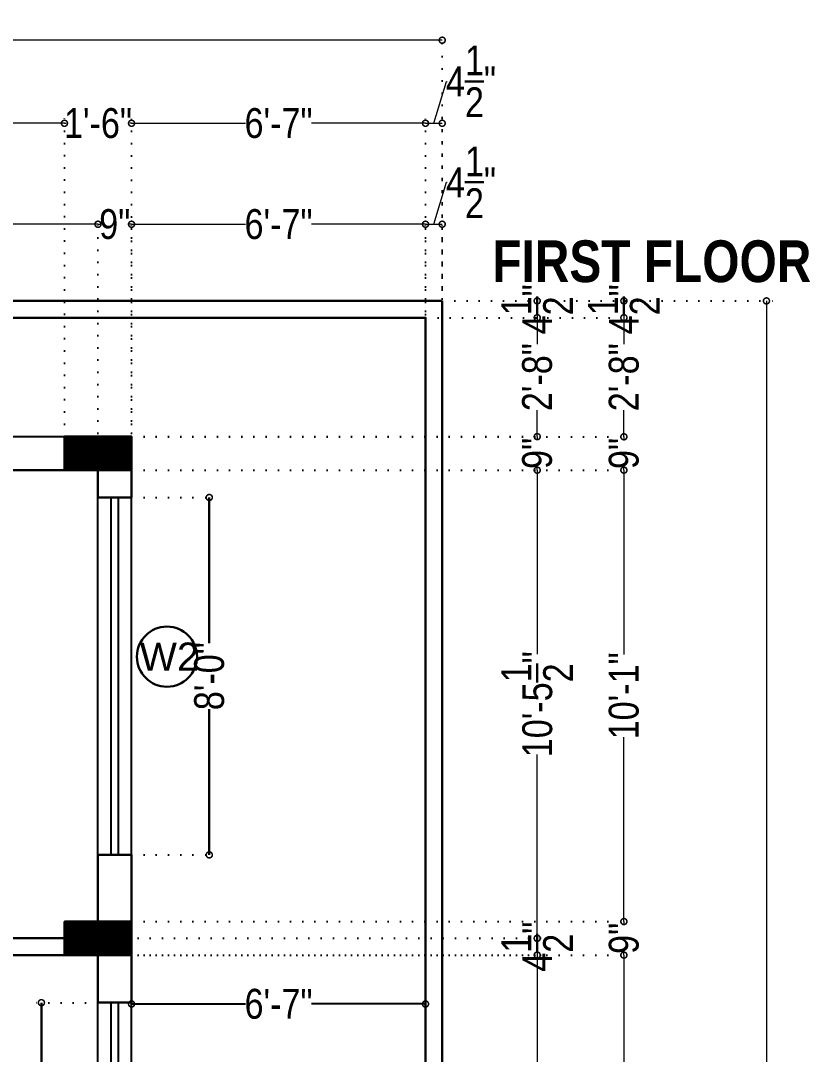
# Model space of a CAD drawing. Extents: x -454308 to 890911, y -14103 to 1343694.
# Drawn here: x 199331.4 to 199543.3, y 661996.5 to 662273.9 of the extents above; entities that cross this region are included whole.
import ezdxf

# ---------------------------------------------------------------- set-up
doc = ezdxf.new("R2010")
doc.units = 0
doc.header["$MEASUREMENT"] = 0
doc.header["$PDMODE"] = 32
doc.linetypes.add('DOT2', pattern=[3.175, 0, -3.175])
for name, color, linetype, lineweight in [('A-Wall', 7, 'Continuous', 30), ('AR- Dim', 159, 'Continuous', 9), ('sill', 32, 'Continuous', 25), ('Text', 55, 'Continuous', 25), ('WINDOW', 147, 'Continuous', 25)]:
    doc.layers.add(name, color=color, linetype=linetype, lineweight=lineweight)
doc.layers.add('ELE', color=7, linetype='Continuous')
doc.styles.add('AA_03.50', font='ARIALN.TTF', dxfattribs={"height": 8})
doc.styles.add('jag', font='arial.ttf')
doc.styles.get("Standard").update_dxf_attribs({"font": 'stylu.ttf', "height": 7})
doc.dimstyles.new('AA_03.50', dxfattribs={"dimtxt": 9, "dimasz": 3.25, "dimexe": 1.75, "dimexo": 3.375, "dimgap": 0.09, "dimtad": 0, "dimdec": 0, "dimzin": 3, "dimdsep": 46, "dimlunit": 4, "dimtxsty": 'AA_03.50', "dimblk": 'DOTSMALL', "dimcen": 0.09, "dimclre": 7, "dimadec": 0, "dimazin": 0, "dimtfac": 1, "dimtdec": 0, "dimtofl": 0, "dimtmove": 0, "dimatfit": 3, "dimfxl": 1, "dimtolj": 1, "dimtzin": 0, "dimlwd": -1, "dimarcsym": 0})

# ---------------------------------------------------------------- blocks, each defined once
blk = doc.blocks.new('_DotSmall')
at = {"color": 0, "linetype": 'ByBlock', "const_width": 0.5}
blk.add_lwpolyline([(-0.0625, 0, 1), (0.0625, 0, 1)], format="xyb", close=True, dxfattribs=at)
blk = doc.blocks.new('*D81')
at = {"layer": 'DEFPOINTS', "color": 0, "lineweight": 30, "transparency": 16777216}
for p in [(199440.05, 662034.61), (199361.18, 662010.04), (199440.05, 662010.04)]:
    blk.add_point(p, dxfattribs=at)
at = {"layer": 'Text', "color": 7, "linetype": 'DOT2', "lineweight": -2, "transparency": 16777216}
for p, q in [((199440.05, 662031.23), (199440.05, 662008.29)), ((199361.18, 662013.42), (199361.18, 662011.79))]:
    blk.add_line(p, q, dxfattribs=at)
at = {"layer": 'Text', "color": 0, "transparency": 16777216}
for p, q in [((199361.18, 662010.04), (199391.78, 662010.04)), ((199440.05, 662010.04), (199409.45, 662010.04))]:
    blk.add_line(p, q, dxfattribs=at)
at = {"layer": 'Text', "color": 0, "transparency": 16777216, "xscale": 3.25, "yscale": 3.25, "zscale": 3.25, "rotation": 180}
blk.add_blockref('_DotSmall', (199361.18, 662010.04), dxfattribs=at)
at = {"layer": 'Text', "color": 0, "transparency": 16777216, "xscale": 3.25, "yscale": 3.25, "zscale": 3.25}
blk.add_blockref('_DotSmall', (199440.05, 662010.04), dxfattribs=at)
at = {"layer": 'Text', "color": 0, "transparency": 16777216, "insert": (199400.62, 662010.04), "char_height": 8, "attachment_point": 5, "style": 'AA_03.50'}
blk.add_mtext('\\A1;6\'-7"', dxfattribs=at)
blk = doc.blocks.new('EGVSVS')
at = {"layer": 'A-Wall'}
h = blk.add_hatch(dxfattribs=at)
h.set_pattern_fill('ANSI31', color=256, style=0)
h.set_pattern_definition([(45, (0, 0), (-0.088388347648, 0.088388347648), [])])
h.paths.add_polyline_path([(188258.49, 672097.51), (188258.49, 672106.51), (188240.49, 672106.51), (188240.49, 672097.51)])
blk.add_lwpolyline([(188240.49, 672106.51), (188258.49, 672106.51), (188258.49, 672097.51), (188240.49, 672097.51)], close=True, dxfattribs=at)
blk = doc.blocks.new('*D84')
at = {"layer": 'A-Wall', "color": 7, "linetype": 'DOT2', "lineweight": -2, "transparency": 16777216}
for p, q in [((199364.55, 662145.98), (199383.79, 662145.98)), ((199364.55, 662050.06), (199383.79, 662050.06))]:
    blk.add_line(p, q, dxfattribs=at)
at = {"layer": 'A-Wall', "color": 0, "transparency": 16777216}
for p, q in [((199382.04, 662145.98), (199382.04, 662106.84)), ((199382.04, 662050.06), (199382.04, 662089.2))]:
    blk.add_line(p, q, dxfattribs=at)
at = {"layer": 'DEFPOINTS', "color": 0, "lineweight": 30, "transparency": 16777216}
for p in [(199361.18, 662145.98), (199361.18, 662050.06), (199382.04, 662050.06)]:
    blk.add_point(p, dxfattribs=at)
at = {"layer": 'A-Wall', "color": 0, "transparency": 16777216, "xscale": 3.25, "yscale": 3.25, "zscale": 3.25}
for p, rotation in [((199382.04, 662145.98), 90), ((199382.04, 662050.06), 270)]:
    blk.add_blockref('_DotSmall', p, dxfattribs=dict(at, rotation=rotation))
at = {"layer": 'A-Wall', "color": 0, "transparency": 16777216, "insert": (199382.04, 662098.02), "char_height": 8, "attachment_point": 5, "rotation": 90, "style": 'AA_03.50'}
blk.add_mtext('\\A1;8\'-0"', dxfattribs=at)
blk = doc.blocks.new('*D85')
at = {"layer": 'A-Wall', "color": 7, "linetype": 'DOT2', "lineweight": -2, "transparency": 16777216}
for p, q in [((199348.81, 662010.39), (199335.25, 662010.39)), ((199348.78, 661914.39), (199335.25, 661914.39))]:
    blk.add_line(p, q, dxfattribs=at)
at = {"layer": 'A-Wall', "color": 0, "transparency": 16777216}
for p, q in [((199337, 662010.39), (199337, 661971.21)), ((199337, 661914.39), (199337, 661953.57))]:
    blk.add_line(p, q, dxfattribs=at)
at = {"layer": 'DEFPOINTS', "color": 0, "lineweight": 30, "transparency": 16777216}
for p in [(199352.18, 662010.39), (199337, 661914.39), (199352.16, 661914.39)]:
    blk.add_point(p, dxfattribs=at)
at = {"layer": 'A-Wall', "color": 0, "transparency": 16777216, "xscale": 3.25, "yscale": 3.25, "zscale": 3.25}
for p, rotation in [((199337, 662010.39), 90), ((199337, 661914.39), 270)]:
    blk.add_blockref('_DotSmall', p, dxfattribs=dict(at, rotation=rotation))
at = {"layer": 'A-Wall', "color": 0, "transparency": 16777216, "insert": (199337, 661962.39), "char_height": 8, "attachment_point": 5, "rotation": 90, "style": 'AA_03.50'}
blk.add_mtext('\\A1;8\'-0"', dxfattribs=at)
blk = doc.blocks.new('*D204')
at = {"layer": 'AR- Dim', "color": 7, "linetype": 'DOT2', "lineweight": -2, "transparency": 16777216}
for p, q in [((199187.38, 662156.69), (199187.38, 662221.06)), ((199352.18, 662156.69), (199352.18, 662221.06))]:
    blk.add_line(p, q, dxfattribs=at)
at = {"layer": 'AR- Dim', "color": 0, "transparency": 16777216}
for p, q in [((199187.38, 662219.31), (199258.72, 662219.31)), ((199352.18, 662219.31), (199280.84, 662219.31))]:
    blk.add_line(p, q, dxfattribs=at)
at = {"layer": 'DEFPOINTS', "color": 0, "lineweight": 30, "transparency": 16777216}
for p in [(199352.18, 662219.31), (199187.38, 662153.31), (199352.18, 662153.32)]:
    blk.add_point(p, dxfattribs=at)
at = {"layer": 'AR- Dim', "color": 0, "transparency": 16777216, "xscale": 3.25, "yscale": 3.25, "zscale": 3.25, "rotation": 180}
blk.add_blockref('_DotSmall', (199187.38, 662219.31), dxfattribs=at)
at = {"layer": 'AR- Dim', "color": 0, "transparency": 16777216, "xscale": 3.25, "yscale": 3.25, "zscale": 3.25}
blk.add_blockref('_DotSmall', (199352.18, 662219.31), dxfattribs=at)
at = {"layer": 'AR- Dim', "color": 0, "lineweight": 30, "transparency": 16777216, "insert": (199269.78, 662219.31), "char_height": 8, "attachment_point": 5, "style": 'AA_03.50'}
blk.add_mtext('\\A1;13\'-9"', dxfattribs=at)
blk = doc.blocks.new('*D205')
at = {"layer": 'AR- Dim', "color": 7, "linetype": 'DOT2', "lineweight": -2, "transparency": 16777216}
for p, q in [((199352.18, 662156.69), (199352.18, 662221.06)), ((199361.18, 662156.69), (199361.18, 662221.06))]:
    blk.add_line(p, q, dxfattribs=at)
at = {"layer": 'AR- Dim', "color": 0, "transparency": 16777216}
for p, q in [((199352.18, 662219.31), (199352.81, 662219.31)), ((199361.18, 662219.31), (199360.54, 662219.31))]:
    blk.add_line(p, q, dxfattribs=at)
at = {"layer": 'DEFPOINTS', "color": 0, "lineweight": 30, "transparency": 16777216}
for p in [(199361.18, 662219.31), (199352.18, 662153.32), (199361.18, 662153.32)]:
    blk.add_point(p, dxfattribs=at)
at = {"layer": 'AR- Dim', "color": 0, "transparency": 16777216, "xscale": 3.25, "yscale": 3.25, "zscale": 3.25, "rotation": 180}
blk.add_blockref('_DotSmall', (199352.18, 662219.31), dxfattribs=at)
at = {"layer": 'AR- Dim', "color": 0, "transparency": 16777216, "xscale": 3.25, "yscale": 3.25, "zscale": 3.25}
blk.add_blockref('_DotSmall', (199361.18, 662219.31), dxfattribs=at)
at = {"layer": 'AR- Dim', "color": 0, "lineweight": 30, "transparency": 16777216, "insert": (199356.68, 662219.31), "char_height": 8, "attachment_point": 5, "style": 'AA_03.50'}
blk.add_mtext('\\A1;9"', dxfattribs=at)
blk = doc.blocks.new('*D206')
at = {"layer": 'AR- Dim', "color": 7, "linetype": 'DOT2', "lineweight": -2, "transparency": 16777216}
for p, q in [((199361.18, 662156.69), (199361.18, 662221.06)), ((199440.05, 662156.69), (199440.05, 662221.06))]:
    blk.add_line(p, q, dxfattribs=at)
at = {"layer": 'AR- Dim', "color": 0, "transparency": 16777216}
for p, q in [((199361.18, 662219.31), (199391.78, 662219.31)), ((199440.05, 662219.31), (199409.45, 662219.31))]:
    blk.add_line(p, q, dxfattribs=at)
at = {"layer": 'DEFPOINTS', "color": 0, "lineweight": 30, "transparency": 16777216}
for p in [(199440.05, 662219.31), (199361.18, 662153.32), (199440.05, 662153.32)]:
    blk.add_point(p, dxfattribs=at)
at = {"layer": 'AR- Dim', "color": 0, "transparency": 16777216, "xscale": 3.25, "yscale": 3.25, "zscale": 3.25, "rotation": 180}
blk.add_blockref('_DotSmall', (199361.18, 662219.31), dxfattribs=at)
at = {"layer": 'AR- Dim', "color": 0, "transparency": 16777216, "xscale": 3.25, "yscale": 3.25, "zscale": 3.25}
blk.add_blockref('_DotSmall', (199440.05, 662219.31), dxfattribs=at)
at = {"layer": 'AR- Dim', "color": 0, "lineweight": 30, "transparency": 16777216, "insert": (199400.62, 662219.31), "char_height": 8, "attachment_point": 5, "style": 'AA_03.50'}
blk.add_mtext('\\A1;6\'-7"', dxfattribs=at)
blk = doc.blocks.new('*D207')
at = {"layer": 'AR- Dim', "color": 0, "transparency": 16777216}
for p, q in [((199442.29, 662219.31), (199445.67, 662230.56)), ((199445.67, 662230.56), (199445.85, 662230.56)), ((199440.05, 662219.31), (199444.53, 662219.31))]:
    blk.add_line(p, q, dxfattribs=at)
at = {"layer": 'AR- Dim', "color": 7, "linetype": 'DOT2', "lineweight": -2, "transparency": 16777216}
for p, q in [((199440.05, 662156.69), (199440.05, 662221.06)), ((199444.53, 662156.69), (199444.53, 662221.06))]:
    blk.add_line(p, q, dxfattribs=at)
at = {"layer": 'DEFPOINTS', "color": 0, "lineweight": 30, "transparency": 16777216}
for p in [(199444.53, 662219.31), (199440.05, 662153.32), (199444.53, 662153.32)]:
    blk.add_point(p, dxfattribs=at)
at = {"layer": 'AR- Dim', "color": 0, "transparency": 16777216, "xscale": 3.25, "yscale": 3.25, "zscale": 3.25, "rotation": 180}
blk.add_blockref('_DotSmall', (199440.05, 662219.31), dxfattribs=at)
at = {"layer": 'AR- Dim', "color": 0, "transparency": 16777216, "xscale": 3.25, "yscale": 3.25, "zscale": 3.25}
blk.add_blockref('_DotSmall', (199444.53, 662219.31), dxfattribs=at)
at = {"layer": 'AR- Dim', "color": 0, "lineweight": 30, "transparency": 16777216, "insert": (199452.25, 662230.56), "char_height": 8, "attachment_point": 5, "style": 'AA_03.50'}
blk.add_mtext('\\A1;4{\\H1.000000x;\\S1/2;}"', dxfattribs=at)
blk = doc.blocks.new('*D215')
at = {"layer": 'AR- Dim', "color": 7, "linetype": 'DOT2', "lineweight": -2, "transparency": 16777216}
for p, q in [((199241.38, 662165.67), (199241.38, 662248.16)), ((199343.18, 662165.69), (199343.18, 662248.16))]:
    blk.add_line(p, q, dxfattribs=at)
at = {"layer": 'AR- Dim', "color": 0, "transparency": 16777216}
for p, q in [((199241.38, 662246.41), (199283.46, 662246.41)), ((199343.18, 662246.41), (199301.1, 662246.41))]:
    blk.add_line(p, q, dxfattribs=at)
at = {"layer": 'DEFPOINTS', "color": 0, "lineweight": 30, "transparency": 16777216}
for p in [(199343.18, 662246.41), (199241.38, 662162.29), (199343.18, 662162.31)]:
    blk.add_point(p, dxfattribs=at)
at = {"layer": 'AR- Dim', "color": 0, "transparency": 16777216, "xscale": 3.25, "yscale": 3.25, "zscale": 3.25, "rotation": 180}
blk.add_blockref('_DotSmall', (199241.38, 662246.41), dxfattribs=at)
at = {"layer": 'AR- Dim', "color": 0, "transparency": 16777216, "xscale": 3.25, "yscale": 3.25, "zscale": 3.25}
blk.add_blockref('_DotSmall', (199343.18, 662246.41), dxfattribs=at)
at = {"layer": 'AR- Dim', "color": 0, "lineweight": 30, "transparency": 16777216, "insert": (199292.28, 662246.41), "char_height": 8, "attachment_point": 5, "style": 'AA_03.50'}
blk.add_mtext('\\A1;8\'-6"', dxfattribs=at)
blk = doc.blocks.new('*D216')
at = {"layer": 'AR- Dim', "color": 7, "linetype": 'DOT2', "lineweight": -2, "transparency": 16777216}
for p, q in [((199343.18, 662165.69), (199343.18, 662248.16)), ((199361.18, 662165.65), (199361.18, 662248.16))]:
    blk.add_line(p, q, dxfattribs=at)
at = {"layer": 'AR- Dim', "color": 0, "transparency": 16777216}
for p, q in [((199343.18, 662246.41), (199343.67, 662246.41)), ((199361.18, 662246.41), (199360.69, 662246.41))]:
    blk.add_line(p, q, dxfattribs=at)
at = {"layer": 'DEFPOINTS', "color": 0, "lineweight": 30, "transparency": 16777216}
for p in [(199361.18, 662246.41), (199343.18, 662162.31), (199361.18, 662162.27)]:
    blk.add_point(p, dxfattribs=at)
at = {"layer": 'AR- Dim', "color": 0, "transparency": 16777216, "xscale": 3.25, "yscale": 3.25, "zscale": 3.25, "rotation": 180}
blk.add_blockref('_DotSmall', (199343.18, 662246.41), dxfattribs=at)
at = {"layer": 'AR- Dim', "color": 0, "transparency": 16777216, "xscale": 3.25, "yscale": 3.25, "zscale": 3.25}
blk.add_blockref('_DotSmall', (199361.18, 662246.41), dxfattribs=at)
at = {"layer": 'AR- Dim', "color": 0, "lineweight": 30, "transparency": 16777216, "insert": (199352.18, 662246.41), "char_height": 8, "attachment_point": 5, "style": 'AA_03.50'}
blk.add_mtext('\\A1;1\'-6"', dxfattribs=at)
blk = doc.blocks.new('*D217')
at = {"layer": 'AR- Dim', "color": 7, "linetype": 'DOT2', "lineweight": -2, "transparency": 16777216}
for p, q in [((199361.18, 662165.65), (199361.18, 662248.16)), ((199440.05, 662165.65), (199440.05, 662248.16))]:
    blk.add_line(p, q, dxfattribs=at)
at = {"layer": 'AR- Dim', "color": 0, "transparency": 16777216}
for p, q in [((199361.18, 662246.41), (199391.78, 662246.41)), ((199440.05, 662246.41), (199409.45, 662246.41))]:
    blk.add_line(p, q, dxfattribs=at)
at = {"layer": 'DEFPOINTS', "color": 0, "lineweight": 30, "transparency": 16777216}
for p in [(199440.05, 662246.41), (199361.18, 662162.27), (199440.05, 662162.27)]:
    blk.add_point(p, dxfattribs=at)
at = {"layer": 'AR- Dim', "color": 0, "transparency": 16777216, "xscale": 3.25, "yscale": 3.25, "zscale": 3.25, "rotation": 180}
blk.add_blockref('_DotSmall', (199361.18, 662246.41), dxfattribs=at)
at = {"layer": 'AR- Dim', "color": 0, "transparency": 16777216, "xscale": 3.25, "yscale": 3.25, "zscale": 3.25}
blk.add_blockref('_DotSmall', (199440.05, 662246.41), dxfattribs=at)
at = {"layer": 'AR- Dim', "color": 0, "lineweight": 30, "transparency": 16777216, "insert": (199400.62, 662246.41), "char_height": 8, "attachment_point": 5, "style": 'AA_03.50'}
blk.add_mtext('\\A1;6\'-7"', dxfattribs=at)
blk = doc.blocks.new('*D218')
at = {"layer": 'AR- Dim', "color": 0, "transparency": 16777216}
for p, q in [((199442.29, 662246.41), (199445.67, 662257.66)), ((199445.67, 662257.66), (199445.85, 662257.66)), ((199440.05, 662246.41), (199444.53, 662246.41))]:
    blk.add_line(p, q, dxfattribs=at)
at = {"layer": 'AR- Dim', "color": 7, "linetype": 'DOT2', "lineweight": -2, "transparency": 16777216}
for p, q in [((199440.05, 662165.65), (199440.05, 662248.16)), ((199444.53, 662165.65), (199444.53, 662248.16))]:
    blk.add_line(p, q, dxfattribs=at)
at = {"layer": 'DEFPOINTS', "color": 0, "lineweight": 30, "transparency": 16777216}
for p in [(199444.53, 662246.41), (199440.05, 662162.27), (199444.53, 662162.27)]:
    blk.add_point(p, dxfattribs=at)
at = {"layer": 'AR- Dim', "color": 0, "transparency": 16777216, "xscale": 3.25, "yscale": 3.25, "zscale": 3.25, "rotation": 180}
blk.add_blockref('_DotSmall', (199440.05, 662246.41), dxfattribs=at)
at = {"layer": 'AR- Dim', "color": 0, "transparency": 16777216, "xscale": 3.25, "yscale": 3.25, "zscale": 3.25}
blk.add_blockref('_DotSmall', (199444.53, 662246.41), dxfattribs=at)
at = {"layer": 'AR- Dim', "color": 0, "lineweight": 30, "transparency": 16777216, "insert": (199452.25, 662257.66), "char_height": 8, "attachment_point": 5, "style": 'AA_03.50'}
blk.add_mtext('\\A1;4{\\H1.000000x;\\S1/2;}"', dxfattribs=at)
blk = doc.blocks.new('*D219')
at = {"layer": 'AR- Dim', "color": 7, "linetype": 'DOT2', "lineweight": -2, "transparency": 16777216}
for p, q in [((198724.58, 662202.11), (198724.58, 662270.45)), ((199444.53, 662202.11), (199444.53, 662270.45))]:
    blk.add_line(p, q, dxfattribs=at)
at = {"layer": 'AR- Dim', "color": 0, "transparency": 16777216}
for p, q in [((198724.58, 662268.7), (199073.17, 662268.7)), ((199444.53, 662268.7), (199095.94, 662268.7))]:
    blk.add_line(p, q, dxfattribs=at)
at = {"layer": 'DEFPOINTS', "color": 0, "lineweight": 30, "transparency": 16777216}
for p in [(199444.53, 662268.7), (198724.58, 662198.73), (199444.53, 662198.73)]:
    blk.add_point(p, dxfattribs=at)
at = {"layer": 'AR- Dim', "color": 0, "transparency": 16777216, "xscale": 3.25, "yscale": 3.25, "zscale": 3.25, "rotation": 180}
blk.add_blockref('_DotSmall', (198724.58, 662268.7), dxfattribs=at)
at = {"layer": 'AR- Dim', "color": 0, "transparency": 16777216, "xscale": 3.25, "yscale": 3.25, "zscale": 3.25}
blk.add_blockref('_DotSmall', (199444.53, 662268.7), dxfattribs=at)
at = {"layer": 'AR- Dim', "color": 0, "lineweight": 30, "transparency": 16777216, "insert": (199084.56, 662268.7), "char_height": 8, "attachment_point": 5, "style": 'AA_03.50'}
blk.add_mtext('\\A1;60\'-0"', dxfattribs=at)
blk = doc.blocks.new('*D259')
at = {"layer": 'AR- Dim', "color": 7, "linetype": 'DOT2', "lineweight": -2, "transparency": 16777216}
for p, q in [((199447.91, 662198.73), (199471.77, 662198.73)), ((199443.43, 662194.23), (199471.77, 662194.23))]:
    blk.add_line(p, q, dxfattribs=at)
at = {"layer": 'AR- Dim', "color": 0, "transparency": 16777216}
blk.add_line((199470.02, 662198.73), (199470.02, 662194.23), dxfattribs=at)
at = {"layer": 'DEFPOINTS', "color": 0, "lineweight": 30, "transparency": 16777216}
for p in [(199444.53, 662198.73), (199440.05, 662194.23), (199470.02, 662194.23)]:
    blk.add_point(p, dxfattribs=at)
at = {"layer": 'AR- Dim', "color": 0, "transparency": 16777216, "xscale": 3.25, "yscale": 3.25, "zscale": 3.25}
for p, rotation in [((199470.02, 662198.73), 90), ((199470.02, 662194.23), 270)]:
    blk.add_blockref('_DotSmall', p, dxfattribs=dict(at, rotation=rotation))
at = {"layer": 'AR- Dim', "color": 0, "lineweight": 30, "transparency": 16777216, "insert": (199470.02, 662196.48), "char_height": 8, "attachment_point": 5, "rotation": 90, "style": 'AA_03.50'}
blk.add_mtext('\\A1;4{\\H1.000000x;\\S1/2;}"', dxfattribs=at)
blk = doc.blocks.new('*D260')
at = {"layer": 'AR- Dim', "color": 7, "linetype": 'DOT2', "lineweight": -2, "transparency": 16777216}
for p, q in [((199443.43, 662194.23), (199471.77, 662194.23)), ((199364.55, 662162.31), (199471.77, 662162.31))]:
    blk.add_line(p, q, dxfattribs=at)
at = {"layer": 'AR- Dim', "color": 0, "transparency": 16777216}
for p, q in [((199470.02, 662194.23), (199470.02, 662187.15)), ((199470.02, 662162.31), (199470.02, 662169.4))]:
    blk.add_line(p, q, dxfattribs=at)
at = {"layer": 'DEFPOINTS', "color": 0, "lineweight": 30, "transparency": 16777216}
for p in [(199440.05, 662194.23), (199361.18, 662162.31), (199470.02, 662162.31)]:
    blk.add_point(p, dxfattribs=at)
at = {"layer": 'AR- Dim', "color": 0, "transparency": 16777216, "xscale": 3.25, "yscale": 3.25, "zscale": 3.25}
for p, rotation in [((199470.02, 662194.23), 90), ((199470.02, 662162.31), 270)]:
    blk.add_blockref('_DotSmall', p, dxfattribs=dict(at, rotation=rotation))
at = {"layer": 'AR- Dim', "color": 0, "lineweight": 30, "transparency": 16777216, "insert": (199470.02, 662178.27), "char_height": 8, "attachment_point": 5, "rotation": 90, "style": 'AA_03.50'}
blk.add_mtext('\\A1;2\'-8"', dxfattribs=at)
blk = doc.blocks.new('*D261')
at = {"layer": 'AR- Dim', "color": 7, "linetype": 'DOT2', "lineweight": -2, "transparency": 16777216}
for p, q in [((199364.55, 662162.31), (199471.77, 662162.31)), ((199364.55, 662153.31), (199471.77, 662153.31))]:
    blk.add_line(p, q, dxfattribs=at)
at = {"layer": 'AR- Dim', "color": 0, "transparency": 16777216}
for p, q in [((199470.02, 662162.31), (199470.02, 662161.68)), ((199470.02, 662153.31), (199470.02, 662153.95))]:
    blk.add_line(p, q, dxfattribs=at)
at = {"layer": 'DEFPOINTS', "color": 0, "lineweight": 30, "transparency": 16777216}
for p in [(199361.18, 662162.31), (199361.18, 662153.31), (199470.02, 662153.31)]:
    blk.add_point(p, dxfattribs=at)
at = {"layer": 'AR- Dim', "color": 0, "transparency": 16777216, "xscale": 3.25, "yscale": 3.25, "zscale": 3.25}
for p, rotation in [((199470.02, 662162.31), 90), ((199470.02, 662153.31), 270)]:
    blk.add_blockref('_DotSmall', p, dxfattribs=dict(at, rotation=rotation))
at = {"layer": 'AR- Dim', "color": 0, "lineweight": 30, "transparency": 16777216, "insert": (199470.02, 662157.81), "char_height": 8, "attachment_point": 5, "rotation": 90, "style": 'AA_03.50'}
blk.add_mtext('\\A1;9"', dxfattribs=at)
blk = doc.blocks.new('*D262')
at = {"layer": 'AR- Dim', "color": 7, "linetype": 'DOT2', "lineweight": -2, "transparency": 16777216}
for p, q in [((199364.55, 662153.31), (199471.77, 662153.31)), ((199346.55, 662027.66), (199471.77, 662027.66))]:
    blk.add_line(p, q, dxfattribs=at)
at = {"layer": 'AR- Dim', "color": 0, "transparency": 16777216}
for p, q in [((199470.02, 662153.31), (199470.02, 662103.95)), ((199470.02, 662027.66), (199470.02, 662077.03))]:
    blk.add_line(p, q, dxfattribs=at)
at = {"layer": 'DEFPOINTS', "color": 0, "lineweight": 30, "transparency": 16777216}
for p in [(199361.18, 662153.31), (199343.18, 662027.66), (199470.02, 662027.66)]:
    blk.add_point(p, dxfattribs=at)
at = {"layer": 'AR- Dim', "color": 0, "transparency": 16777216, "xscale": 3.25, "yscale": 3.25, "zscale": 3.25}
for p, rotation in [((199470.02, 662153.31), 90), ((199470.02, 662027.66), 270)]:
    blk.add_blockref('_DotSmall', p, dxfattribs=dict(at, rotation=rotation))
at = {"layer": 'AR- Dim', "color": 0, "lineweight": 30, "transparency": 16777216, "insert": (199470.02, 662090.49), "char_height": 8, "attachment_point": 5, "rotation": 90, "style": 'AA_03.50'}
blk.add_mtext('\\A1;10\'-5{\\H1.000000x;\\S1/2;}"', dxfattribs=at)
blk = doc.blocks.new('*D263')
at = {"layer": 'AR- Dim', "color": 7, "linetype": 'DOT2', "lineweight": -2, "transparency": 16777216}
for p, q in [((199346.55, 662027.66), (199471.77, 662027.66)), ((199346.55, 662023.16), (199471.77, 662023.16))]:
    blk.add_line(p, q, dxfattribs=at)
at = {"layer": 'AR- Dim', "color": 0, "transparency": 16777216}
blk.add_line((199470.02, 662027.66), (199470.02, 662023.16), dxfattribs=at)
at = {"layer": 'DEFPOINTS', "color": 0, "lineweight": 30, "transparency": 16777216}
for p in [(199343.18, 662027.66), (199343.18, 662023.16), (199470.02, 662023.16)]:
    blk.add_point(p, dxfattribs=at)
at = {"layer": 'AR- Dim', "color": 0, "transparency": 16777216, "xscale": 3.25, "yscale": 3.25, "zscale": 3.25}
for p, rotation in [((199470.02, 662027.66), 90), ((199470.02, 662023.16), 270)]:
    blk.add_blockref('_DotSmall', p, dxfattribs=dict(at, rotation=rotation))
at = {"layer": 'AR- Dim', "color": 0, "lineweight": 30, "transparency": 16777216, "insert": (199470.02, 662025.41), "char_height": 8, "attachment_point": 5, "rotation": 90, "style": 'AA_03.50'}
blk.add_mtext('\\A1;4{\\H1.000000x;\\S1/2;}"', dxfattribs=at)
blk = doc.blocks.new('*D264')
at = {"layer": 'AR- Dim', "color": 7, "linetype": 'DOT2', "lineweight": -2, "transparency": 16777216}
for p, q in [((199346.55, 662023.16), (199471.77, 662023.16)), ((199346.55, 661901.62), (199471.77, 661901.62))]:
    blk.add_line(p, q, dxfattribs=at)
at = {"layer": 'AR- Dim', "color": 0, "transparency": 16777216}
for p, q in [((199470.02, 662023.16), (199470.02, 661975.86)), ((199470.02, 661901.62), (199470.02, 661948.93))]:
    blk.add_line(p, q, dxfattribs=at)
at = {"layer": 'DEFPOINTS', "color": 0, "lineweight": 30, "transparency": 16777216}
for p in [(199343.18, 662023.16), (199343.18, 661901.62), (199470.02, 661901.62)]:
    blk.add_point(p, dxfattribs=at)
at = {"layer": 'AR- Dim', "color": 0, "transparency": 16777216, "xscale": 3.25, "yscale": 3.25, "zscale": 3.25}
for p, rotation in [((199470.02, 662023.16), 90), ((199470.02, 661901.62), 270)]:
    blk.add_blockref('_DotSmall', p, dxfattribs=dict(at, rotation=rotation))
at = {"layer": 'AR- Dim', "color": 0, "lineweight": 30, "transparency": 16777216, "insert": (199470.02, 661962.39), "char_height": 8, "attachment_point": 5, "rotation": 90, "style": 'AA_03.50'}
blk.add_mtext('\\A1;10\'-1{\\H1.000000x;\\S1/2;}"', dxfattribs=at)
blk = doc.blocks.new('*D271')
at = {"layer": 'AR- Dim', "color": 7, "linetype": 'DOT2', "lineweight": -2, "transparency": 16777216}
for p, q in [((199447.91, 662198.73), (199495.03, 662198.73)), ((199443.43, 662194.23), (199495.03, 662194.23))]:
    blk.add_line(p, q, dxfattribs=at)
at = {"layer": 'AR- Dim', "color": 0, "transparency": 16777216}
blk.add_line((199493.28, 662198.73), (199493.28, 662194.23), dxfattribs=at)
at = {"layer": 'DEFPOINTS', "color": 0, "lineweight": 30, "transparency": 16777216}
for p in [(199444.53, 662198.73), (199440.05, 662194.23), (199493.28, 662194.23)]:
    blk.add_point(p, dxfattribs=at)
at = {"layer": 'AR- Dim', "color": 0, "transparency": 16777216, "xscale": 3.25, "yscale": 3.25, "zscale": 3.25}
for p, rotation in [((199493.28, 662198.73), 90), ((199493.28, 662194.23), 270)]:
    blk.add_blockref('_DotSmall', p, dxfattribs=dict(at, rotation=rotation))
at = {"layer": 'AR- Dim', "color": 0, "lineweight": 30, "transparency": 16777216, "insert": (199493.28, 662196.48), "char_height": 8, "attachment_point": 5, "rotation": 90, "style": 'AA_03.50'}
blk.add_mtext('\\A1;4{\\H1.000000x;\\S1/2;}"', dxfattribs=at)
blk = doc.blocks.new('*D272')
at = {"layer": 'AR- Dim', "color": 7, "linetype": 'DOT2', "lineweight": -2, "transparency": 16777216}
for p, q in [((199443.43, 662194.23), (199495.03, 662194.23)), ((199364.55, 662162.27), (199495.03, 662162.27))]:
    blk.add_line(p, q, dxfattribs=at)
at = {"layer": 'AR- Dim', "color": 0, "transparency": 16777216}
for p, q in [((199493.28, 662194.23), (199493.28, 662187.13)), ((199493.28, 662162.27), (199493.28, 662169.38))]:
    blk.add_line(p, q, dxfattribs=at)
at = {"layer": 'DEFPOINTS', "color": 0, "lineweight": 30, "transparency": 16777216}
for p in [(199440.05, 662194.23), (199361.18, 662162.27), (199493.28, 662162.27)]:
    blk.add_point(p, dxfattribs=at)
at = {"layer": 'AR- Dim', "color": 0, "transparency": 16777216, "xscale": 3.25, "yscale": 3.25, "zscale": 3.25}
for p, rotation in [((199493.28, 662194.23), 90), ((199493.28, 662162.27), 270)]:
    blk.add_blockref('_DotSmall', p, dxfattribs=dict(at, rotation=rotation))
at = {"layer": 'AR- Dim', "color": 0, "lineweight": 30, "transparency": 16777216, "insert": (199493.28, 662178.25), "char_height": 8, "attachment_point": 5, "rotation": 90, "style": 'AA_03.50'}
blk.add_mtext('\\A1;2\'-8"', dxfattribs=at)
blk = doc.blocks.new('*D273')
at = {"layer": 'AR- Dim', "color": 7, "linetype": 'DOT2', "lineweight": -2, "transparency": 16777216}
for p, q in [((199364.55, 662162.27), (199495.03, 662162.27)), ((199364.55, 662153.31), (199495.03, 662153.31))]:
    blk.add_line(p, q, dxfattribs=at)
at = {"layer": 'AR- Dim', "color": 0, "transparency": 16777216}
for p, q in [((199493.28, 662162.27), (199493.28, 662161.66)), ((199493.28, 662153.31), (199493.28, 662153.93))]:
    blk.add_line(p, q, dxfattribs=at)
at = {"layer": 'DEFPOINTS', "color": 0, "lineweight": 30, "transparency": 16777216}
for p in [(199361.18, 662162.27), (199361.18, 662153.31), (199493.28, 662153.31)]:
    blk.add_point(p, dxfattribs=at)
at = {"layer": 'AR- Dim', "color": 0, "transparency": 16777216, "xscale": 3.25, "yscale": 3.25, "zscale": 3.25}
for p, rotation in [((199493.28, 662162.27), 90), ((199493.28, 662153.31), 270)]:
    blk.add_blockref('_DotSmall', p, dxfattribs=dict(at, rotation=rotation))
at = {"layer": 'AR- Dim', "color": 0, "lineweight": 30, "transparency": 16777216, "insert": (199493.28, 662157.79), "char_height": 8, "attachment_point": 5, "rotation": 90, "style": 'AA_03.50'}
blk.add_mtext('\\A1;9"', dxfattribs=at)
blk = doc.blocks.new('*D274')
at = {"layer": 'AR- Dim', "color": 7, "linetype": 'DOT2', "lineweight": -2, "transparency": 16777216}
for p, q in [((199364.55, 662153.31), (199495.03, 662153.31)), ((199364.55, 662032.16), (199495.03, 662032.16))]:
    blk.add_line(p, q, dxfattribs=at)
at = {"layer": 'AR- Dim', "color": 0, "transparency": 16777216}
for p, q in [((199493.28, 662153.31), (199493.28, 662103.8)), ((199493.28, 662032.16), (199493.28, 662081.68))]:
    blk.add_line(p, q, dxfattribs=at)
at = {"layer": 'DEFPOINTS', "color": 0, "lineweight": 30, "transparency": 16777216}
for p in [(199361.18, 662153.31), (199361.18, 662032.16), (199493.28, 662032.16)]:
    blk.add_point(p, dxfattribs=at)
at = {"layer": 'AR- Dim', "color": 0, "transparency": 16777216, "xscale": 3.25, "yscale": 3.25, "zscale": 3.25}
for p, rotation in [((199493.28, 662153.31), 90), ((199493.28, 662032.16), 270)]:
    blk.add_blockref('_DotSmall', p, dxfattribs=dict(at, rotation=rotation))
at = {"layer": 'AR- Dim', "color": 0, "lineweight": 30, "transparency": 16777216, "insert": (199493.28, 662092.74), "char_height": 8, "attachment_point": 5, "rotation": 90, "style": 'AA_03.50'}
blk.add_mtext('\\A1;10\'-1"', dxfattribs=at)
blk = doc.blocks.new('*D275')
at = {"layer": 'AR- Dim', "color": 7, "linetype": 'DOT2', "lineweight": -2, "transparency": 16777216}
for p, q in [((199364.55, 662032.16), (199495.03, 662032.16)), ((199364.55, 662023.16), (199495.03, 662023.16))]:
    blk.add_line(p, q, dxfattribs=at)
at = {"layer": 'AR- Dim', "color": 0, "transparency": 16777216}
for p, q in [((199493.28, 662032.16), (199493.28, 662031.53)), ((199493.28, 662023.16), (199493.28, 662023.8))]:
    blk.add_line(p, q, dxfattribs=at)
at = {"layer": 'DEFPOINTS', "color": 0, "lineweight": 30, "transparency": 16777216}
for p in [(199361.18, 662032.16), (199361.18, 662023.16), (199493.28, 662023.16)]:
    blk.add_point(p, dxfattribs=at)
at = {"layer": 'AR- Dim', "color": 0, "transparency": 16777216, "xscale": 3.25, "yscale": 3.25, "zscale": 3.25}
for p, rotation in [((199493.28, 662032.16), 90), ((199493.28, 662023.16), 270)]:
    blk.add_blockref('_DotSmall', p, dxfattribs=dict(at, rotation=rotation))
at = {"layer": 'AR- Dim', "color": 0, "lineweight": 30, "transparency": 16777216, "insert": (199493.28, 662027.66), "char_height": 8, "attachment_point": 5, "rotation": 90, "style": 'AA_03.50'}
blk.add_mtext('\\A1;9"', dxfattribs=at)
blk = doc.blocks.new('*D276')
at = {"layer": 'AR- Dim', "color": 7, "linetype": 'DOT2', "lineweight": -2, "transparency": 16777216}
for p, q in [((199364.55, 662023.16), (199495.03, 662023.16)), ((199364.55, 661901.62), (199495.03, 661901.62))]:
    blk.add_line(p, q, dxfattribs=at)
at = {"layer": 'AR- Dim', "color": 0, "transparency": 16777216}
for p, q in [((199493.28, 662023.16), (199493.28, 661975.86)), ((199493.28, 661901.62), (199493.28, 661948.93))]:
    blk.add_line(p, q, dxfattribs=at)
at = {"layer": 'DEFPOINTS', "color": 0, "lineweight": 30, "transparency": 16777216}
for p in [(199361.18, 662023.16), (199361.18, 661901.62), (199493.28, 661901.62)]:
    blk.add_point(p, dxfattribs=at)
at = {"layer": 'AR- Dim', "color": 0, "transparency": 16777216, "xscale": 3.25, "yscale": 3.25, "zscale": 3.25}
for p, rotation in [((199493.28, 662023.16), 90), ((199493.28, 661901.62), 270)]:
    blk.add_blockref('_DotSmall', p, dxfattribs=dict(at, rotation=rotation))
at = {"layer": 'AR- Dim', "color": 0, "lineweight": 30, "transparency": 16777216, "insert": (199493.28, 661962.39), "char_height": 8, "attachment_point": 5, "rotation": 90, "style": 'AA_03.50'}
blk.add_mtext('\\A1;10\'-1{\\H1.000000x;\\S1/2;}"', dxfattribs=at)
blk = doc.blocks.new('*D282')
at = {"layer": 'AR- Dim', "color": 7, "linetype": 'DOT2', "lineweight": -2, "transparency": 16777216}
for p, q in [((199447.91, 662198.73), (199533.27, 662198.73)), ((199447.91, 661706.93), (199533.27, 661706.93))]:
    blk.add_line(p, q, dxfattribs=at)
at = {"layer": 'AR- Dim', "color": 0, "transparency": 16777216}
for p, q in [((199531.52, 662198.73), (199531.52, 661964.33)), ((199531.52, 661706.93), (199531.52, 661941.33))]:
    blk.add_line(p, q, dxfattribs=at)
at = {"layer": 'DEFPOINTS', "color": 0, "lineweight": 30, "transparency": 16777216}
for p in [(199444.53, 662198.73), (199444.53, 661706.93), (199531.52, 661706.93)]:
    blk.add_point(p, dxfattribs=at)
at = {"layer": 'AR- Dim', "color": 0, "transparency": 16777216, "xscale": 3.25, "yscale": 3.25, "zscale": 3.25}
for p, rotation in [((199531.52, 662198.73), 90), ((199531.52, 661706.93), 270)]:
    blk.add_blockref('_DotSmall', p, dxfattribs=dict(at, rotation=rotation))
at = {"layer": 'AR- Dim', "color": 0, "lineweight": 30, "transparency": 16777216, "insert": (199531.52, 661952.83), "char_height": 8, "attachment_point": 5, "rotation": 90, "style": 'AA_03.50'}
blk.add_mtext('\\A1;41\'-0"', dxfattribs=at)

msp = doc.modelspace()

# ---------------------------------------------------------------- linework, layer by layer
at = {"layer": 'A-Wall'}
for p, q in [((198724.583, 662198.732), (199444.533, 662198.732)), ((199082.254, 662153.314), (199352.178, 662153.314)), ((199352.179, 662145.979), (199352.178, 662153.314)), ((199352.179, 662145.979), (199361.179, 662145.979))]:
    msp.add_line(p, q, dxfattribs=at)
for points in [[(199444.533, 662198.732), (199444.533, 661706.931)], [(198729.083, 662194.232), (199440.054, 662194.232), (199440.054, 661711.41)], [(199361.178, 662162.314), (199082.254, 662162.273)], [(199361.179, 662145.979), (199361.178, 662162.273)], [(199352.178, 662153.314), (199352.178, 662153.314)], [(199223.384, 662027.663), (199352.179, 662027.663), (199352.179, 662050.061)], [(199352.179, 662050.061), (199361.179, 662050.061)], [(199352.181, 662010.393), (199361.179, 662010.393), (199361.179, 662050.061)], [(199352.179, 662027.663), (199223.384, 662027.663)], [(199444.533, 662026.328), (199444.533, 661975.574)], [(199352.179, 662010.393), (199352.179, 662023.163), (199223.384, 662023.163)]]:
    msp.add_lwpolyline(points, dxfattribs=at)
at = {"layer": 'ELE', "linetype": 'ByBlock', "lineweight": 30}
msp.add_circle((199370.682, 662103.254), 8.062, dxfattribs=at)
at = {"layer": 'sill'}
for points in [[(199352.179, 662050.061), (199352.179, 662145.979)], [(199361.179, 662050.061), (199361.179, 662145.979)], [(199352.157, 661914.393), (199352.179, 662010.393)], [(199361.179, 661914.393), (199361.179, 662010.393)]]:
    msp.add_lwpolyline(points, dxfattribs=at)
at = {"layer": 'WINDOW'}
for points in [[(199355.672, 662050.061), (199355.672, 662145.979)], [(199357.685, 662050.061), (199357.685, 662145.979)], [(199355.65, 661914.393), (199355.672, 662010.393)], [(199357.664, 661914.393), (199357.685, 662010.393)]]:
    msp.add_lwpolyline(points, dxfattribs=at)

# ---------------------------------------------------------------- block references
at = {"layer": 'A-Wall'}
for p in [(11102.686, -9944.191), (11102.686, -10074.342)]:
    msp.add_blockref('EGVSVS', p, dxfattribs=at)

# ---------------------------------------------------------------- texts
at = {"layer": 'Text', "insert": (199457.973, 662214.979), "char_height": 11.20716, "width": 175.85249, "attachment_point": 1, "line_spacing_factor": 0.968573}
msp.add_mtext('{\\fArial Narrow|b1|i0|c0|p34;FIRST FLOOR}', dxfattribs=at)
at = {"layer": 'Text', "insert": (199363.38, 662107.042), "char_height": 7.57161, "width": 212.54385, "attachment_point": 1, "style": 'jag'}
msp.add_mtext('W2{\\H0.8193x; }^I', dxfattribs=at)

# ---------------------------------------------------------------- dimensions: what is measured, and where the dimension line sits
at = {"layer": 'A-Wall'}
for base, p1, p2, picture, middle in [((199382.036, 662050.061), (199361.179, 662145.979), (199361.179, 662050.061), '*D84', (199382.036, 662098.02)), ((199336.998, 661914.393), (199352.181, 662010.393), (199352.157, 661914.393), '*D85', (199336.998, 661962.393))]:
    dim = msp.add_linear_dim(base=base, p1=p1, p2=p2, angle=90, dimstyle='AA_03.50', override={"dimtxt": 8, "dimdec": 1, "dimtdec": 1, "dimfxl": 0.1}, dxfattribs=at)
    dim.commit()
    dim.dimension.update_dxf_attribs({"geometry": picture, "text_midpoint": middle})
at = {"layer": 'AR- Dim', "lineweight": 30}
for base, p1, p2, override, picture, middle in [((199444.5331, 662268.6958), (198724.5825, 662198.732), (199444.5331, 662198.7323), {"dimtxt": 8, "dimdec": 1, "dimtdec": 1, "dimfxl": 0.1}, '*D219', (199084.5578, 662268.6958)), ((199444.533, 662246.409), (199440.054, 662162.273), (199444.533, 662162.273), {"dimtxt": 8, "dimdec": 1, "dimtdec": 1, "dimtmove": 1, "dimfxl": 0.1}, '*D218', (199445.939, 662257.66)), ((199343.179, 662246.409), (199241.384, 662162.294), (199343.179, 662162.314), {"dimtxt": 8, "dimdec": 1, "dimtdec": 1, "dimtmove": 1, "dimfxl": 0.1}, '*D215', (199292.281, 662246.409)), ((199361.178, 662246.409), (199343.179, 662162.314), (199361.178, 662162.273), {"dimtxt": 8, "dimdec": 1, "dimtdec": 1, "dimtmove": 1, "dimfxl": 0.1}, '*D216', (199352.179, 662246.409)), ((199440.054, 662246.409), (199361.178, 662162.273), (199440.054, 662162.273), {"dimtxt": 8, "dimdec": 1, "dimtdec": 1, "dimtmove": 1, "dimfxl": 0.1}, '*D217', (199400.616, 662246.409)), ((199444.533, 662219.308), (199440.054, 662153.319), (199444.533, 662153.319), {"dimtxt": 8, "dimdec": 1, "dimtdec": 1, "dimtmove": 1, "dimfxl": 0.1}, '*D207', (199445.939, 662230.559)), ((199352.178, 662219.308), (199187.384, 662153.314), (199352.178, 662153.319), {"dimtxt": 8, "dimdec": 1, "dimtdec": 1, "dimtmove": 1, "dimfxl": 0.1}, '*D204', (199269.781, 662219.308)), ((199361.179, 662219.308), (199352.178, 662153.319), (199361.179, 662153.319), {"dimtxt": 8, "dimdec": 1, "dimtdec": 1, "dimtmove": 1, "dimfxl": 0.1}, '*D205', (199356.678, 662219.308)), ((199440.054, 662219.308), (199361.179, 662153.319), (199440.054, 662153.319), {"dimtxt": 8, "dimdec": 1, "dimtdec": 1, "dimtmove": 1, "dimfxl": 0.1}, '*D206', (199400.616, 662219.308))]:
    dim = msp.add_linear_dim(base=base, p1=p1, p2=p2, dimstyle='AA_03.50', override=override, dxfattribs=at)
    dim.commit()
    dim.dimension.update_dxf_attribs({"geometry": picture, "text_midpoint": middle})
for base, p1, p2, override, picture, middle in [((199470.019, 662194.232), (199444.533, 662198.732), (199440.054, 662194.232), {"dimtxt": 8, "dimdec": 1, "dimtdec": 1, "dimfxl": 0.1}, '*D259', (199470.019, 662196.482)), ((199493.275, 662194.232), (199444.533, 662198.732), (199440.054, 662194.232), {"dimtxt": 8, "dimdec": 1, "dimtdec": 1, "dimfxl": 0.1}, '*D271', (199493.275, 662196.482)), ((199531.523, 661706.931), (199444.533, 662198.732), (199444.533, 661706.931), {"dimtxt": 8, "dimdec": 1, "dimtdec": 1, "dimfxl": 0.1}, '*D282', (199531.523, 661952.831)), ((199470.019, 662023.163), (199343.179, 662027.663), (199343.179, 662023.163), {"dimtxt": 8, "dimdec": 1, "dimtdec": 1, "dimtmove": 1, "dimfxl": 0.1}, '*D263', (199470.019, 662025.413))]:
    dim = msp.add_linear_dim(base=base, p1=p1, p2=p2, angle=90, dimstyle='AA_03.50', override=override, dxfattribs=at)
    dim.commit()
    dim.dimension.update_dxf_attribs({"geometry": picture, "text_midpoint": middle, "dimtype": 160})
for base, p1, p2, picture, middle in [((199493.275, 662162.273), (199440.054, 662194.232), (199361.178, 662162.273), '*D272', (199493.275, 662178.253)), ((199470.019, 662162.314), (199440.054, 662194.232), (199361.179, 662162.314), '*D260', (199470.019, 662178.273)), ((199493.275, 662153.314), (199361.178, 662162.273), (199361.178, 662153.314), '*D273', (199493.275, 662157.794)), ((199470.019, 662153.314), (199361.179, 662162.314), (199361.179, 662153.314), '*D261', (199470.019, 662157.814)), ((199470.019, 662027.663), (199361.179, 662153.314), (199343.179, 662027.663), '*D262', (199470.019, 662090.489)), ((199493.275, 662032.163), (199361.178, 662153.314), (199361.179, 662032.163), '*D274', (199493.275, 662092.739)), ((199493.275, 662023.163), (199361.179, 662032.163), (199361.179, 662023.163), '*D275', (199493.275, 662027.663)), ((199470.019, 661901.622), (199343.179, 662023.163), (199343.179, 661901.622), '*D264', (199470.019, 661962.393)), ((199493.275, 661901.622), (199361.179, 662023.163), (199361.179, 661901.622), '*D276', (199493.275, 661962.393))]:
    dim = msp.add_linear_dim(base=base, p1=p1, p2=p2, angle=90, dimstyle='AA_03.50', override={"dimtxt": 8, "dimdec": 1, "dimtdec": 1, "dimtmove": 1, "dimfxl": 0.1}, dxfattribs=at)
    dim.commit()
    dim.dimension.update_dxf_attribs({"geometry": picture, "text_midpoint": middle})
at = {"layer": 'Text'}
dim = msp.add_linear_dim(base=(199440.054, 662010.044), p1=(199361.181, 662010.044), p2=(199440.054, 662034.609), dimstyle='AA_03.50', override={"dimtxt": 8, "dimfxl": 0.1}, dxfattribs=at)
dim.commit()
dim.dimension.update_dxf_attribs({"geometry": '*D81', "text_midpoint": (199400.617, 662010.044)})

doc.saveas('drawing.dxf')
